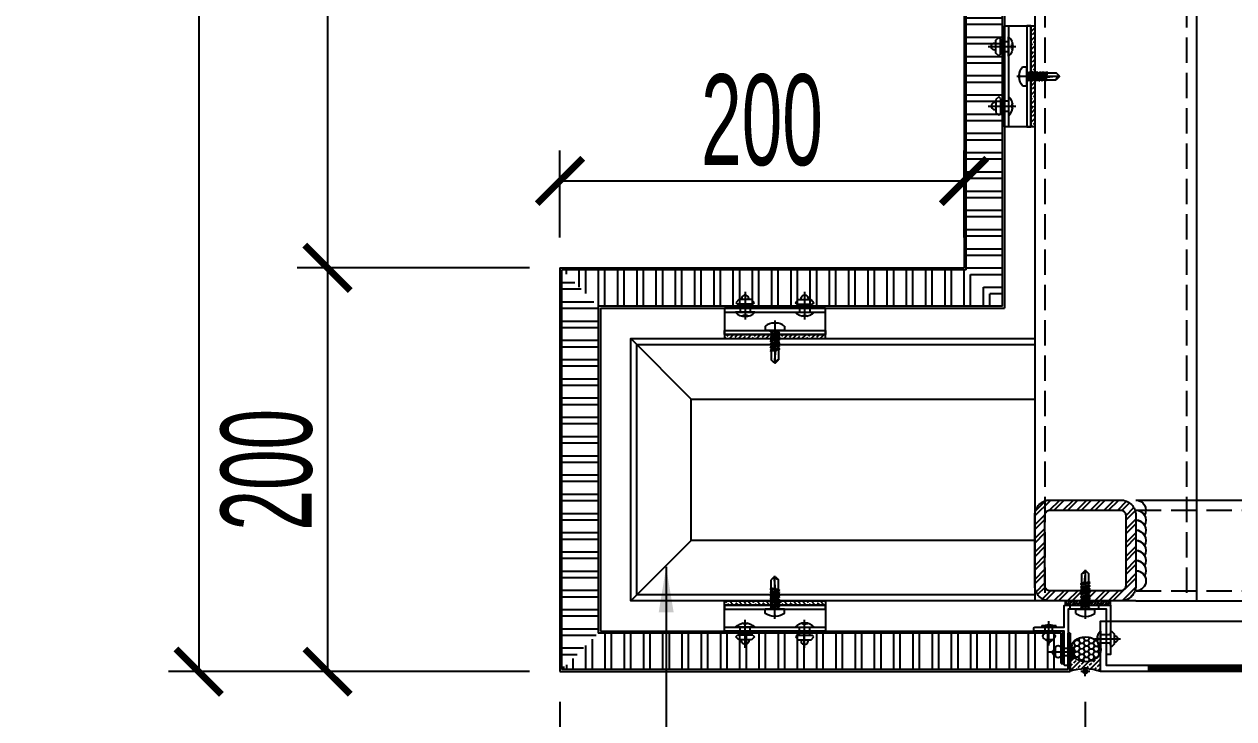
# Model space of a CAD drawing. Extents: x -8792 to 174344, y -43961 to 62816.
# Drawn here: x 125606 to 126205, y -9223 to -8879 of the extents above; entities that cross this region are included whole.
import ezdxf
from ezdxf.xclip import XClip

# ---------------------------------------------------------------- set-up
doc = ezdxf.new("R2010")
doc.units = 0
doc.header["$LTSCALE"] = 50
doc.header["$XCLIPFRAME"] = 0
for name, pattern in [('CENTER', [2, 1.25, -0.25, 0.25, -0.25]), ('CENTER2', [28.575, 19.05, -3.175, 3.175, -3.175]), ('DASH', [0.35, 0.25, -0.1]), ('DIVIDE', [1.25, 0.5, -0.25, 0, -0.25, 0, -0.25]), ('DOT2', [0.125, 0, -0.125]), ('HIDDEN', [0.375, 0.25, -0.125]), ('JIS_08_15', [17.25, 15, -0.75, 0.75, -0.75])]:
    doc.linetypes.add(name, pattern=pattern)
for name, color, linetype in [('#分隔线', 1, 'JIS_08_15'), ('#标注', 1, 'Continuous'), ('#虚线', 8, 'HIDDEN'), ('#配件', 11, 'Continuous'), ('#钢材', 34, 'Continuous'), ('#铝型材', 3, 'Continuous'), ('#铝板', 2, 'Continuous'), ('1 轴线 辅助线', 1, 'CENTER'), ('6 附件', 6, 'Continuous'), ('8 填充 焊缝', 8, 'Continuous'), ('A-FLOR-OTLN', 4, 'DOT2'), ('GASKET', 150, 'Continuous'), ('hat', 8, 'Continuous'), ('PJ', 4, 'Continuous'), ('STEEL', 34, 'Continuous'), ('TC', 251, 'Continuous'), ('XC', 3, 'Continuous'), ('中心线', 1, 'CENTER2'), ('其他', 4, 'Continuous'), ('吊顶', 7, 'Continuous'), ('螺栓钉类', 241, 'Continuous'), ('螺钉', 233, 'Continuous'), ('铝板', 2, 'Continuous')]:
    doc.layers.add(name, color=color, linetype=linetype)
doc.styles.add('JHZX', font='jrs.shx', dxfattribs={"width": 0.6, "bigfont": 'jhz.shx'})
doc.dimstyles.new('JZBZ-15', dxfattribs={"dimscale": 15, "dimtxt": 3, "dimasz": 1.5, "dimexe": 1, "dimexo": 1, "dimgap": 0.5, "dimtad": 1, "dimdec": 0, "dimdsep": 46, "dimtxsty": 'JHZX', "dimblk1": 'ARCHTICK', "dimblk2": 'ARCHTICK', "dimsah": 1, "dimcen": 0, "dimclrd": 1, "dimclre": 1, "dimclrt": 2, "dimadec": 3, "dimazin": 2, "dimtfac": 1, "dimtdec": 0, "dimtix": 1, "dimtmove": 0, "dimatfit": 3, "dimfxl": 0, "dimtolj": 1, "dimlwd": -1, "dimlwe": -1, "dimarcsym": 0})

# ---------------------------------------------------------------- blocks, each defined once
blk = doc.blocks.new('A$Cbd8d7c8c')
at = {"layer": 'A-FLOR-OTLN', "color": 8}
blk.add_lwpolyline([(-22721.25, -15689.87), (-43719.42, -33393.16, 0.413756), (-43991.61, -36560.98, 0.189672), (122158.17, -126683.04, 0.414786), (124666.02, -124719.49), (133885.17, -48361.88, 0.379931), (116453.25, -23207.95, 0.236452)], format="xyb", dxfattribs=at)
at = {"layer": '吊顶', "const_width": 3}
blk.add_lwpolyline([(36525.16, -42886.24, 0.056654), (31389.8, -41079.32), (30859.09, -40957.78, -0.112536), (21289.45, -36343.72, -0.028917), (3039.01, -19971.01, 0.413532), (-633.62, -19953.38), (-31397.94, -50352.84, 0.414781), (-31416.33, -54033.31, 0.170492), (123964.28, -129414.71, 0.412564), (126841.18, -127143.22), (136317.5, -48655.55, 1.269195), (87076.8, -54393.32)], format="xyb", dxfattribs=at)
blk = doc.blocks.new('A$C09E84542')
at = {"layer": 'hat', "ltscale": 40}
h = blk.add_hatch(dxfattribs=at)
h.set_pattern_fill('ANSI32', color=256)
h.set_pattern_definition([(45, (-2275958.3055, 205986.951), (-3.367596045, 3.367596045), []), (45, (-2275956.0605, 205986.951), (-3.367596045, 3.367596045), [])])
edge = h.paths.add_edge_path()
edge.add_arc((-17.5, -42.5), 7.5, 180, 270, ccw=False)
edge.add_line((-25, -42.5), (-25, -7.5))
edge.add_arc((-17.5, -7.5), 7.5, 90, 180, ccw=False)
edge.add_line((-17.5, 0), (17.5, 0))
edge.add_arc((17.5, -7.5), 7.5, 0, 90, ccw=False)
edge.add_line((25, -7.5), (25, -42.5))
edge.add_arc((17.5, -42.5), 7.5, -90, 0, ccw=False)
edge.add_line((17.5, -50), (-17.5, -50))
edge = h.paths.add_edge_path(flags=16)
edge.add_arc((-17.5, -42.5), 2.5, 180, 270, ccw=False)
edge.add_line((-20, -42.5), (-20, -7.5))
edge.add_arc((-17.5, -7.5), 2.5, 90, 180, ccw=False)
edge.add_line((-17.5, -5), (17.5, -5))
edge.add_arc((17.5, -7.5), 2.5, 0, 90, ccw=False)
edge.add_line((20, -7.5), (20, -42.5))
edge.add_arc((17.5, -42.5), 2.5, -90, 0, ccw=False)
edge.add_line((17.5, -45), (-17.5, -45))
at = {"layer": 'STEEL', "ltscale": 40}
for points in [[(-17.5, -50, -0.414214), (-25, -42.5), (-25, -7.5, -0.414214), (-17.5, 0), (17.5, 0, -0.414214), (25, -7.5), (25, -42.5, -0.414214), (17.5, -50)], [(-17.5, -45, -0.414214), (-20, -42.5), (-20, -7.5, -0.414214), (-17.5, -5), (17.5, -5, -0.414214), (20, -7.5), (20, -42.5, -0.414214), (17.5, -45)]]:
    blk.add_lwpolyline(points, format="xyb", close=True, dxfattribs=at)
blk = doc.blocks.new('*U329')
at = {"layer": '#分隔线', "ltscale": 0.3}
blk.add_line((-10.15, 0), (3.6, 0), dxfattribs=at)
at = {"layer": '#配件', "linetype": 'ByBlock'}
for p, q in [((-4.74, 4.58), (-6.3, 3.2)), ((-6.3, 3.2), (-6.3, 0)), ((-6.3, 0), (-6.3, -3.2)), ((-4.01, 3.76), (-4.74, 4.58)), ((-4.01, 3.76), (-4.01, -3.76)), ((-4.01, 2.5), (0, 2.5)), ((0, 4.78), (0, -4.78)), ((-6.3, -3.2), (-4.74, -4.58)), ((-4.74, -4.58), (-4.01, -3.76)), ((-4.01, -2.5), (0, -2.5))]:
    blk.add_line(p, q, dxfattribs=at)
for centre, radius, start, end in [((-6.78, 0), 1.75, 74.13042, 285.86958), ((-4.33, 0), 6.45, 312.19623, 47.80377), ((4.55, 0), 3.05, 149.43291, 210.56709)]:
    blk.add_arc(centre, radius, start, end, dxfattribs=at)
blk = doc.blocks.new('*U326')
at = {"layer": '中心线', "color": 1, "linetype": 'CENTER', "ltscale": 2.357948}
blk.add_line((0, -4.91), (0, 16.39), dxfattribs=at)
at = {"layer": '其他', "color": 4, "linetype": 'Continuous'}
for p, q in [((-2.4, 9.26), (-0.39, 9.55)), ((-2.4, 7.66), (2.4, 8.34)), ((-2.4, 6.06), (2.4, 6.74)), ((-1.79, 9.61), (-0.37, 9.88)), ((-1.79, 8.91), (0, 9.25)), ((-1.79, 8.01), (1.79, 8.69)), ((-1.79, 7.31), (1.79, 7.99)), ((-1.79, 6.41), (1.79, 7.09)), ((-1.79, 5.71), (1.79, 6.39)), ((0.23, 9.29), (1.79, 9.59)), ((0.34, 10.02), (1.79, 10.29)), ((0.48, 9.67), (2.4, 9.94)), ((-2.4, 4.46), (2.4, 5.14)), ((-2.4, 2.86), (2.4, 3.54)), ((-2.4, 1.26), (2.4, 1.94)), ((-1.87, 0), (1.79, 0.69)), ((-1.79, 4.81), (1.79, 5.49)), ((-1.79, 4.11), (1.79, 4.79)), ((-1.79, 3.21), (1.79, 3.89)), ((-1.79, 2.51), (1.79, 3.19)), ((-1.79, 1.61), (1.79, 2.29)), ((-1.79, 0.91), (1.79, 1.59)), ((0, 0), (2.4, 0.34))]:
    blk.add_line(p, q, dxfattribs=at)
at = {"layer": '螺栓钉类', "color": 241, "linetype": 'Continuous'}
for p, q in [((-0.3, 16), (-1.79, 14.51)), ((-1.79, 9.61), (-1.79, 14.51)), ((-0.37, 9.88), (0.3, 16)), ((0, 16), (-0.3, 16)), ((0, 16), (0.3, 16)), ((0.3, 16), (1.79, 14.51)), ((1.79, 10.29), (1.79, 14.51)), ((-2.4, 9.26), (-1.79, 9.61)), ((-2.4, 9.26), (-1.79, 8.91)), ((-2.4, 7.66), (-1.79, 8.01)), ((-2.4, 7.66), (-1.79, 7.31)), ((-2.4, 6.06), (-1.79, 6.41)), ((-2.4, 6.06), (-1.79, 5.71)), ((-1.79, 8.01), (-1.79, 8.91)), ((-1.79, 6.41), (-1.79, 7.31)), ((1.79, 10.29), (2.4, 9.94)), ((1.79, 9.59), (2.4, 9.94)), ((1.79, 8.69), (1.79, 9.59)), ((1.79, 8.69), (2.4, 8.34)), ((1.79, 7.99), (2.4, 8.34)), ((1.79, 7.09), (1.79, 7.99)), ((1.79, 7.09), (2.4, 6.74)), ((1.79, 6.39), (2.4, 6.74)), ((1.79, 5.49), (1.79, 6.39)), ((-4.75, -2.14), (-4.75, 0)), ((-4.75, 0), (-1.99, 0)), ((-2.4, 4.46), (-1.79, 4.81)), ((-2.4, 4.46), (-1.79, 4.11)), ((-2.4, 2.86), (-1.79, 3.21)), ((-2.4, 2.86), (-1.79, 2.51)), ((-2.4, 1.26), (-1.79, 1.61)), ((-2.4, 1.26), (-1.79, 0.91)), ((-1.99, 0), (2.6, 0)), ((-1.79, 4.81), (-1.79, 5.71)), ((-1.79, 3.21), (-1.79, 4.11)), ((-1.79, 1.61), (-1.79, 2.51)), ((-1.79, 0.2), (-1.79, 0.91)), ((1.79, 5.49), (2.4, 5.14)), ((1.79, 4.79), (2.4, 5.14)), ((1.79, 3.89), (1.79, 4.79)), ((1.79, 3.89), (2.4, 3.54)), ((1.79, 3.19), (2.4, 3.54)), ((1.79, 2.29), (1.79, 3.19)), ((1.79, 2.29), (2.4, 1.94)), ((1.79, 1.59), (2.4, 1.94)), ((1.79, 0.69), (1.79, 1.59)), ((1.79, 0.69), (2.4, 0.34)), ((2.4, 0.2), (2.4, 0.34)), ((2.6, 0), (4.75, 0)), ((-0.4, -3.3), (0.4, -3.3)), ((-0.4, -3.69), (-0.4, -3.3)), ((0.4, -3.69), (0.4, -3.3)), ((4.75, -2.14), (4.75, 0))]:
    blk.add_line(p, q, dxfattribs=at)
for centre, radius, start, end in [((-3.34, 18.9), 4.65, 289.46799, 321.50356), ((0.04, 9.69), 0.447, 154.93277, 46.40998), ((-1.99, 0.2), 0.2, 270, 0), ((2.6, 0.2), 0.2, 180, 270), ((0, 4.3), 8, 233.57643, 267.13402), ((0, 4.3), 8, 272.86598, 306.42357)]:
    blk.add_arc(centre, radius, start, end, dxfattribs=at)
blk = doc.blocks.new('A$C11e1ca40')
at = {"layer": 'GASKET'}
h = blk.add_hatch(dxfattribs=at)
h.set_pattern_fill('ANSI33', color=256, scale=0.5, double=1)
h.set_pattern_definition([(45, (-13726.6846, -3571.859), (-2.245064, 2.245064), []), (45, (-13724.4395, -3571.859), (-2.245064, 2.245064), [1.5875, -0.79375])])
h.paths.add_polyline_path([(-25, -2), (25, -2), (25, 0), (-25, 0)])
blk.add_lwpolyline([(-25, -2), (25, -2), (25, 0), (-25, 0), (-25, -2)], dxfattribs=at)
at = {"layer": 'XC'}
for points in [[(-25, -15), (25, -15), (25, -2), (-25, -2)], [(25, -4), (-25, -4), (-25, -2), (25, -2)]]:
    blk.add_lwpolyline(points, close=True, dxfattribs=at)
for points in [[(25, -4), (-25, -4)], [(25, -13), (-25, -13)]]:
    blk.add_lwpolyline(points, dxfattribs=at)
at = {"layer": '6 附件', "xscale": -1, "rotation": 270}
blk.add_blockref('*U329', (-14.72, -13), dxfattribs=at)
at = {"layer": '6 附件', "rotation": 90}
blk.add_blockref('*U329', (14.72, -13), dxfattribs=at)
at = {"layer": '螺栓钉类'}
blk.add_blockref('*U326', (0, -4, 0), dxfattribs=at)
blk = doc.blocks.new('*U287')
at = {"layer": '#分隔线', "ltscale": 0.3}
blk.add_line((9.91, 0), (-2.88, 0), dxfattribs=at)
at = {"layer": '#配件', "linetype": 'ByBlock'}
for p, q in [((0, 3.82), (0, -3.82)), ((5, 2), (0, 2)), ((5, 2), (5, 3)), ((5, -2), (0, -2)), ((5, -3), (5, -2))]:
    blk.add_line(p, q, dxfattribs=at)
blk.add_lwpolyline([(5, 3), (5.58, 3.67), (6.83, 2.56), (6.83, 0), (6.83, -2.56), (5.58, -3.67), (5, -3)], dxfattribs=at)
for centre, radius, start, end in [((3.47, 0), 5.16, 132.19623, 227.80377), ((-3.64, 0), 2.44, 329.43291, 30.56709), ((7.22, 0), 1.4, 254.13042, 105.86958)]:
    blk.add_arc(centre, radius, start, end, dxfattribs=at)
blk = doc.blocks.new('*U104')
at = {"layer": '中心线', "color": 1, "linetype": 'CENTER', "ltscale": 2.357948}
blk.add_line((0, -4.91), (0, 19.39), dxfattribs=at)
at = {"layer": '其他', "color": 4, "linetype": 'Continuous'}
for p, q in [((-2.4, 12.46), (-0.39, 12.75)), ((-1.79, 12.81), (-0.37, 13.08)), ((-1.79, 12.11), (0, 12.45)), ((0.23, 12.49), (1.79, 12.79)), ((0.34, 13.22), (1.79, 13.49)), ((0.48, 12.87), (2.4, 13.14)), ((-2.4, 10.86), (2.4, 11.54)), ((-2.4, 9.26), (2.4, 9.94)), ((-2.4, 7.66), (2.4, 8.34)), ((-2.4, 6.06), (2.4, 6.74)), ((-1.79, 11.21), (1.79, 11.89)), ((-1.79, 10.51), (1.79, 11.19)), ((-1.79, 9.61), (1.79, 10.29)), ((-1.79, 8.91), (1.79, 9.59)), ((-1.79, 8.01), (1.79, 8.69)), ((-1.79, 7.31), (1.79, 7.99)), ((-1.79, 6.41), (1.79, 7.09)), ((-1.79, 5.71), (1.79, 6.39)), ((-2.4, 4.46), (2.4, 5.14)), ((-2.4, 2.86), (2.4, 3.54)), ((-2.4, 1.26), (2.4, 1.94)), ((-1.87, 0), (1.79, 0.69)), ((-1.79, 4.81), (1.79, 5.49)), ((-1.79, 4.11), (1.79, 4.79)), ((-1.79, 3.21), (1.79, 3.89)), ((-1.79, 2.51), (1.79, 3.19)), ((-1.79, 1.61), (1.79, 2.29)), ((-1.79, 0.91), (1.79, 1.59)), ((0, 0), (2.4, 0.34))]:
    blk.add_line(p, q, dxfattribs=at)
at = {"layer": '螺栓钉类', "linetype": 'Continuous'}
for p, q in [((-0.3, 19), (-1.79, 17.51)), ((-0.37, 13.08), (0.3, 19)), ((0, 19), (-0.3, 19)), ((0, 19), (0.3, 19)), ((0.3, 19), (1.79, 17.51)), ((-2.4, 12.46), (-1.79, 12.81)), ((-2.4, 12.46), (-1.79, 12.11)), ((-1.79, 12.81), (-1.79, 17.51)), ((-1.79, 11.21), (-1.79, 12.11)), ((1.79, 13.49), (1.79, 17.51)), ((1.79, 13.49), (2.4, 13.14)), ((1.79, 12.79), (2.4, 13.14)), ((1.79, 11.89), (1.79, 12.79)), ((-2.4, 10.86), (-1.79, 11.21)), ((-2.4, 10.86), (-1.79, 10.51)), ((-2.4, 9.26), (-1.79, 9.61)), ((-2.4, 9.26), (-1.79, 8.91)), ((-2.4, 7.66), (-1.79, 8.01)), ((-2.4, 7.66), (-1.79, 7.31)), ((-2.4, 6.06), (-1.79, 6.41)), ((-2.4, 6.06), (-1.79, 5.71)), ((-1.79, 9.61), (-1.79, 10.51)), ((-1.79, 8.01), (-1.79, 8.91)), ((-1.79, 6.41), (-1.79, 7.31)), ((1.79, 11.89), (2.4, 11.54)), ((1.79, 11.19), (2.4, 11.54)), ((1.79, 10.29), (1.79, 11.19)), ((1.79, 10.29), (2.4, 9.94)), ((1.79, 9.59), (2.4, 9.94)), ((1.79, 8.69), (1.79, 9.59)), ((1.79, 8.69), (2.4, 8.34)), ((1.79, 7.99), (2.4, 8.34)), ((1.79, 7.09), (1.79, 7.99)), ((1.79, 7.09), (2.4, 6.74)), ((1.79, 6.39), (2.4, 6.74)), ((1.79, 5.49), (1.79, 6.39)), ((-4.75, -2.14), (-4.75, 0)), ((-4.75, 0), (-1.99, 0)), ((-2.4, 4.46), (-1.79, 4.81)), ((-2.4, 4.46), (-1.79, 4.11)), ((-2.4, 2.86), (-1.79, 3.21)), ((-2.4, 2.86), (-1.79, 2.51)), ((-2.4, 1.26), (-1.79, 1.61)), ((-2.4, 1.26), (-1.79, 0.91)), ((-1.99, 0), (2.6, 0)), ((-1.79, 4.81), (-1.79, 5.71)), ((-1.79, 3.21), (-1.79, 4.11)), ((-1.79, 1.61), (-1.79, 2.51)), ((-1.79, 0.2), (-1.79, 0.91)), ((1.79, 5.49), (2.4, 5.14)), ((1.79, 4.79), (2.4, 5.14)), ((1.79, 3.89), (1.79, 4.79)), ((1.79, 3.89), (2.4, 3.54)), ((1.79, 3.19), (2.4, 3.54)), ((1.79, 2.29), (1.79, 3.19)), ((1.79, 2.29), (2.4, 1.94)), ((1.79, 1.59), (2.4, 1.94)), ((1.79, 0.69), (1.79, 1.59)), ((1.79, 0.69), (2.4, 0.34)), ((2.4, 0.2), (2.4, 0.34)), ((2.6, 0), (4.75, 0)), ((-0.4, -3.3), (0.4, -3.3)), ((-0.4, -3.69), (-0.4, -3.3)), ((0.4, -3.69), (0.4, -3.3)), ((4.75, -2.14), (4.75, 0))]:
    blk.add_line(p, q, dxfattribs=at)
for centre, radius, start, end in [((-3.34, 21.9), 4.65, 289.46799, 321.50356), ((0.04, 12.89), 0.447, 154.84909, 46.49366), ((-1.99, 0.2), 0.2, 270, 0), ((2.6, 0.2), 0.2, 180, 270), ((0, 4.3), 8, 233.57643, 267.13402), ((0, 4.3), 8, 272.86598, 306.42357)]:
    blk.add_arc(centre, radius, start, end, dxfattribs=at)
blk = doc.blocks.new('jfdm')
h = blk.add_hatch()
h.set_pattern_fill('HONEY', color=0, scale=0.5, style=0)
h.set_pattern_definition([(0, (3e-15, -1.231), (2.38125, 1.374815), [1.5875, -3.175]), (120, (3e-15, -1.231), (-2.38125, 1.374815), [1.5875, -3.175]), (60, (3e-15, -1.231), (3e-07, 2.74963), [-3.175, 1.5875])])
edge = h.paths.add_edge_path()
edge.add_ellipse((7.5, 13.77), major_axis=(0, -7.7), ratio=0.974135, start_angle=0, end_angle=360)
h = blk.add_hatch()
h.set_pattern_fill('ANSI33', color=0, scale=0.5, style=0)
edge = h.paths.add_edge_path()
edge.add_line((7.58, 6.07), (7.5, 6.07))
edge.add_line((7.5, 6.07), (7.38, 6.07))
edge.add_line((7.38, 6.07), (7.26, 6.08))
edge.add_line((7.26, 6.08), (7.14, 6.08))
edge.add_line((7.14, 6.08), (7.02, 6.09))
edge.add_line((7.02, 6.09), (6.9, 6.1))
edge.add_line((6.9, 6.1), (6.78, 6.11))
edge.add_line((6.78, 6.11), (6.66, 6.12))
edge.add_line((6.66, 6.12), (6.55, 6.13))
edge.add_line((6.55, 6.13), (6.43, 6.15))
edge.add_line((6.43, 6.15), (6.31, 6.17))
edge.add_line((6.31, 6.17), (6.19, 6.19))
edge.add_line((6.19, 6.19), (6.07, 6.21))
edge.add_line((6.07, 6.21), (5.96, 6.24))
edge.add_line((5.96, 6.24), (5.84, 6.26))
edge.add_line((5.84, 6.26), (5.72, 6.29))
edge.add_line((5.72, 6.29), (5.61, 6.32))
edge.add_line((5.61, 6.32), (5.49, 6.35))
edge.add_line((5.49, 6.35), (5.38, 6.39))
edge.add_line((5.38, 6.39), (5.26, 6.42))
edge.add_line((5.26, 6.42), (5.15, 6.46))
edge.add_line((5.15, 6.46), (5.04, 6.5))
edge.add_line((5.04, 6.5), (4.92, 6.54))
edge.add_line((4.92, 6.54), (4.81, 6.58))
edge.add_line((4.81, 6.58), (4.7, 6.63))
edge.add_line((4.7, 6.63), (4.59, 6.68))
edge.add_line((4.59, 6.68), (4.48, 6.72))
edge.add_line((4.48, 6.72), (4.37, 6.77))
edge.add_line((4.37, 6.77), (4.26, 6.83))
edge.add_line((4.26, 6.83), (4.15, 6.88))
edge.add_line((4.15, 6.88), (4.05, 6.94))
edge.add_line((4.05, 6.94), (3.94, 6.99))
edge.add_line((3.94, 6.99), (3.84, 7.05))
edge.add_line((3.84, 7.05), (3.73, 7.11))
edge.add_line((3.73, 7.11), (3.63, 7.18))
edge.add_line((3.63, 7.18), (3.53, 7.24))
edge.add_line((3.53, 7.24), (3.43, 7.31))
edge.add_line((3.43, 7.31), (3.33, 7.37))
edge.add_line((3.33, 7.37), (3.23, 7.44))
edge.add_line((3.23, 7.44), (3.13, 7.51))
edge.add_line((3.13, 7.51), (3.03, 7.59))
edge.add_line((3.03, 7.59), (2.94, 7.66))
edge.add_line((2.94, 7.66), (2.84, 7.73))
edge.add_line((2.84, 7.73), (2.75, 7.81))
edge.add_line((2.75, 7.81), (2.66, 7.89))
edge.add_line((2.66, 7.89), (2.57, 7.97))
edge.add_line((2.57, 7.97), (2.48, 8.05))
edge.add_line((2.48, 8.05), (2.39, 8.13))
edge.add_line((2.39, 8.13), (2.3, 8.22))
edge.add_line((2.3, 8.22), (2.22, 8.3))
edge.add_line((2.22, 8.3), (2.13, 8.39))
edge.add_line((2.13, 8.39), (2.05, 8.48))
edge.add_line((2.05, 8.48), (1.97, 8.57))
edge.add_line((1.97, 8.57), (1.89, 8.66))
edge.add_line((1.89, 8.66), (1.81, 8.75))
edge.add_line((1.81, 8.75), (1.73, 8.85))
edge.add_line((1.73, 8.85), (1.66, 8.94))
edge.add_line((1.66, 8.94), (1.58, 9.04))
edge.add_line((1.58, 9.04), (1.51, 9.14))
edge.add_line((1.51, 9.14), (1.44, 9.24))
edge.add_line((1.44, 9.24), (1.37, 9.33))
edge.add_line((1.37, 9.33), (1.3, 9.44))
edge.add_line((1.3, 9.44), (1.24, 9.54))
edge.add_line((1.24, 9.54), (1.17, 9.64))
edge.add_line((1.17, 9.64), (1.11, 9.75))
edge.add_line((1.11, 9.75), (1.05, 9.85))
edge.add_line((1.05, 9.85), (0.98, 9.96))
edge.add_line((0.98, 9.96), (0.93, 10.06))
edge.add_line((0.93, 10.06), (0.87, 10.17))
edge.add_line((0.87, 10.17), (0.81, 10.28))
edge.add_line((0.81, 10.28), (0.76, 10.39))
edge.add_line((0.76, 10.39), (0.71, 10.5))
edge.add_line((0.71, 10.5), (0.66, 10.61))
edge.add_line((0.66, 10.61), (0.61, 10.73))
edge.add_line((0.61, 10.73), (0.57, 10.84))
edge.add_line((0.57, 10.84), (0.52, 10.95))
edge.add_line((0.52, 10.95), (0.48, 11.07))
edge.add_line((0.48, 11.07), (0.44, 11.18))
edge.add_line((0.44, 11.18), (0.4, 11.3))
edge.add_line((0.4, 11.3), (0.36, 11.41))
edge.add_line((0.36, 11.41), (0.32, 11.53))
edge.add_line((0.32, 11.53), (0.29, 11.65))
edge.add_line((0.29, 11.65), (0.26, 11.77))
edge.add_line((0.26, 11.77), (0.23, 11.89))
edge.add_line((0.23, 11.89), (0.2, 12.01))
edge.add_line((0.2, 12.01), (0.17, 12.13))
edge.add_line((0.17, 12.13), (0.15, 12.25))
edge.add_line((0.15, 12.25), (0.13, 12.37))
edge.add_line((0.13, 12.37), (0.1, 12.49))
edge.add_line((0.1, 12.49), (0.09, 12.61))
edge.add_line((0.09, 12.61), (0.07, 12.73))
edge.add_line((0.07, 12.73), (0.05, 12.85))
edge.add_line((0.05, 12.85), (0.04, 12.97))
edge.add_line((0.04, 12.97), (0.03, 13.1))
edge.add_line((0.03, 13.1), (0.02, 13.22))
edge.add_line((0.02, 13.22), (0.01, 13.34))
edge.add_line((0.01, 13.34), (0.01, 13.46))
edge.add_line((0.01, 13.46), (0, 13.59))
edge.add_line((0, 13.59), (0, 13.71))
edge.add_line((0, 13.71), (0, 13.77))
edge.add_line((0, 13.77), (0, 13.77))
edge.add_line((0, 13.77), (0, 0))
edge.add_arc((7.5, -17.11), 18.68, 66.33274, 113.66726, ccw=False)
edge.add_line((15, 0), (15, 13.77))
edge.add_line((15, 13.77), (15, 13.69))
edge.add_line((15, 13.69), (15, 13.62))
edge.add_line((15, 13.62), (15, 13.54))
edge.add_line((15, 13.54), (14.99, 13.46))
edge.add_line((14.99, 13.46), (14.99, 13.38))
edge.add_line((14.99, 13.38), (14.99, 13.31))
edge.add_line((14.99, 13.31), (14.98, 13.23))
edge.add_line((14.98, 13.23), (14.98, 13.15))
edge.add_line((14.98, 13.15), (14.97, 13.07))
edge.add_line((14.97, 13.07), (14.96, 13))
edge.add_line((14.96, 13), (14.95, 12.92))
edge.add_line((14.95, 12.92), (14.95, 12.84))
edge.add_line((14.95, 12.84), (14.94, 12.77))
edge.add_line((14.94, 12.77), (14.93, 12.69))
edge.add_line((14.93, 12.69), (14.91, 12.61))
edge.add_line((14.91, 12.61), (14.9, 12.54))
edge.add_line((14.9, 12.54), (14.89, 12.46))
edge.add_line((14.89, 12.46), (14.88, 12.38))
edge.add_line((14.88, 12.38), (14.86, 12.31))
edge.add_line((14.86, 12.31), (14.85, 12.23))
edge.add_line((14.85, 12.23), (14.83, 12.15))
edge.add_line((14.83, 12.15), (14.82, 12.08))
edge.add_line((14.82, 12.08), (14.8, 12))
edge.add_line((14.8, 12), (14.78, 11.93))
edge.add_line((14.78, 11.93), (14.76, 11.85))
edge.add_line((14.76, 11.85), (14.74, 11.78))
edge.add_line((14.74, 11.78), (14.72, 11.7))
edge.add_line((14.72, 11.7), (14.7, 11.63))
edge.add_line((14.7, 11.63), (14.68, 11.55))
edge.add_line((14.68, 11.55), (14.66, 11.48))
edge.add_line((14.66, 11.48), (14.64, 11.41))
edge.add_line((14.64, 11.41), (14.61, 11.33))
edge.add_line((14.61, 11.33), (14.59, 11.26))
edge.add_line((14.59, 11.26), (14.56, 11.19))
edge.add_line((14.56, 11.19), (14.54, 11.11))
edge.add_line((14.54, 11.11), (14.51, 11.04))
edge.add_line((14.51, 11.04), (14.49, 10.97))
edge.add_line((14.49, 10.97), (14.46, 10.9))
edge.add_line((14.46, 10.9), (14.43, 10.82))
edge.add_line((14.43, 10.82), (14.4, 10.75))
edge.add_line((14.4, 10.75), (14.37, 10.68))
edge.add_line((14.37, 10.68), (14.34, 10.61))
edge.add_line((14.34, 10.61), (14.31, 10.54))
edge.add_line((14.31, 10.54), (14.28, 10.47))
edge.add_line((14.28, 10.47), (14.24, 10.4))
edge.add_line((14.24, 10.4), (14.21, 10.33))
edge.add_line((14.21, 10.33), (14.18, 10.26))
edge.add_line((14.18, 10.26), (14.14, 10.19))
edge.add_line((14.14, 10.19), (14.11, 10.12))
edge.add_line((14.11, 10.12), (14.07, 10.06))
edge.add_line((14.07, 10.06), (14.03, 9.99))
edge.add_line((14.03, 9.99), (14, 9.92))
edge.add_line((14, 9.92), (13.96, 9.85))
edge.add_line((13.96, 9.85), (13.92, 9.79))
edge.add_line((13.92, 9.79), (13.88, 9.72))
edge.add_line((13.88, 9.72), (13.84, 9.66))
edge.add_line((13.84, 9.66), (13.8, 9.59))
edge.add_line((13.8, 9.59), (13.76, 9.53))
edge.add_line((13.76, 9.53), (13.71, 9.46))
edge.add_line((13.71, 9.46), (13.67, 9.4))
edge.add_line((13.67, 9.4), (13.63, 9.33))
edge.add_line((13.63, 9.33), (13.59, 9.27))
edge.add_line((13.59, 9.27), (13.54, 9.21))
edge.add_line((13.54, 9.21), (13.5, 9.15))
edge.add_line((13.5, 9.15), (13.45, 9.08))
edge.add_line((13.45, 9.08), (13.4, 9.02))
edge.add_line((13.4, 9.02), (13.36, 8.96))
edge.add_line((13.36, 8.96), (13.31, 8.9))
edge.add_line((13.31, 8.9), (13.26, 8.84))
edge.add_line((13.26, 8.84), (13.21, 8.78))
edge.add_line((13.21, 8.78), (13.16, 8.72))
edge.add_line((13.16, 8.72), (13.11, 8.67))
edge.add_line((13.11, 8.67), (13.06, 8.61))
edge.add_line((13.06, 8.61), (13.01, 8.55))
edge.add_line((13.01, 8.55), (12.96, 8.49))
edge.add_line((12.96, 8.49), (12.91, 8.44))
edge.add_line((12.91, 8.44), (12.86, 8.38))
edge.add_line((12.86, 8.38), (12.8, 8.33))
edge.add_line((12.8, 8.33), (12.75, 8.27))
edge.add_line((12.75, 8.27), (12.7, 8.22))
edge.add_line((12.7, 8.22), (12.64, 8.16))
edge.add_line((12.64, 8.16), (12.59, 8.11))
edge.add_line((12.59, 8.11), (12.53, 8.06))
edge.add_line((12.53, 8.06), (12.47, 8.01))
edge.add_line((12.47, 8.01), (12.42, 7.96))
edge.add_line((12.42, 7.96), (12.36, 7.91))
edge.add_line((12.36, 7.91), (12.3, 7.86))
edge.add_line((12.3, 7.86), (12.24, 7.81))
edge.add_line((12.24, 7.81), (12.18, 7.76))
edge.add_line((12.18, 7.76), (12.13, 7.71))
edge.add_line((12.13, 7.71), (12.07, 7.66))
edge.add_line((12.07, 7.66), (12.01, 7.62))
edge.add_line((12.01, 7.62), (11.94, 7.57))
edge.add_line((11.94, 7.57), (11.88, 7.52))
edge.add_line((11.88, 7.52), (11.82, 7.48))
edge.add_line((11.82, 7.48), (11.76, 7.43))
edge.add_line((11.76, 7.43), (11.7, 7.39))
edge.add_line((11.7, 7.39), (11.64, 7.35))
edge.add_line((11.64, 7.35), (11.57, 7.31))
edge.add_line((11.57, 7.31), (11.51, 7.26))
edge.add_line((11.51, 7.26), (11.44, 7.22))
edge.add_line((11.44, 7.22), (11.38, 7.18))
edge.add_line((11.38, 7.18), (11.32, 7.14))
edge.add_line((11.32, 7.14), (11.25, 7.1))
edge.add_line((11.25, 7.1), (11.18, 7.06))
edge.add_line((11.18, 7.06), (11.12, 7.03))
edge.add_line((11.12, 7.03), (11.05, 6.99))
edge.add_line((11.05, 6.99), (10.99, 6.95))
edge.add_line((10.99, 6.95), (10.92, 6.92))
edge.add_line((10.92, 6.92), (10.85, 6.88))
edge.add_line((10.85, 6.88), (10.78, 6.85))
edge.add_line((10.78, 6.85), (10.72, 6.81))
edge.add_line((10.72, 6.81), (10.65, 6.78))
edge.add_line((10.65, 6.78), (10.58, 6.75))
edge.add_line((10.58, 6.75), (10.51, 6.72))
edge.add_line((10.51, 6.72), (10.44, 6.69))
edge.add_line((10.44, 6.69), (10.37, 6.66))
edge.add_line((10.37, 6.66), (10.3, 6.63))
edge.add_line((10.3, 6.63), (10.23, 6.6))
edge.add_line((10.23, 6.6), (10.16, 6.57))
edge.add_line((10.16, 6.57), (10.09, 6.54))
edge.add_line((10.09, 6.54), (10.02, 6.52))
edge.add_line((10.02, 6.52), (9.95, 6.49))
edge.add_line((9.95, 6.49), (9.88, 6.47))
edge.add_line((9.88, 6.47), (9.8, 6.44))
edge.add_line((9.8, 6.44), (9.73, 6.42))
edge.add_line((9.73, 6.42), (9.66, 6.4))
edge.add_line((9.66, 6.4), (9.59, 6.38))
edge.add_line((9.59, 6.38), (9.51, 6.35))
edge.add_line((9.51, 6.35), (9.44, 6.33))
edge.add_line((9.44, 6.33), (9.37, 6.31))
edge.add_line((9.37, 6.31), (9.29, 6.3))
edge.add_line((9.29, 6.3), (9.22, 6.28))
edge.add_line((9.22, 6.28), (9.15, 6.26))
edge.add_line((9.15, 6.26), (9.07, 6.24))
edge.add_line((9.07, 6.24), (9, 6.23))
edge.add_line((9, 6.23), (8.93, 6.21))
edge.add_line((8.93, 6.21), (8.85, 6.2))
edge.add_line((8.85, 6.2), (8.78, 6.18))
edge.add_line((8.78, 6.18), (8.7, 6.17))
edge.add_line((8.7, 6.17), (8.63, 6.16))
edge.add_line((8.63, 6.16), (8.55, 6.15))
edge.add_line((8.55, 6.15), (8.48, 6.14))
edge.add_line((8.48, 6.14), (8.4, 6.13))
edge.add_line((8.4, 6.13), (8.33, 6.12))
edge.add_line((8.33, 6.12), (8.25, 6.11))
edge.add_line((8.25, 6.11), (8.18, 6.1))
edge.add_line((8.18, 6.1), (8.1, 6.1))
edge.add_line((8.1, 6.1), (8.03, 6.09))
edge.add_line((8.03, 6.09), (7.95, 6.09))
edge.add_line((7.95, 6.09), (7.88, 6.08))
edge.add_line((7.88, 6.08), (7.8, 6.08))
edge.add_line((7.8, 6.08), (7.73, 6.07))
edge.add_line((7.73, 6.07), (7.65, 6.07))
edge.add_line((7.65, 6.07), (7.58, 6.07))
blk.add_arc((7.5, -17.11), 18.68, 66.33274, 113.66726)
blk.add_ellipse((7.5, 13.77), major_axis=(0, -7.7), ratio=0.974135)
blk = doc.blocks.new('*U328')
at = {"layer": '6 附件', "linetype": 'ByBlock'}
for p, q in [((-3.5, 2.45), (-3.5, 3.15)), ((-3.5, 3.15), (3.5, 3.15)), ((3.5, 2.45), (-3.5, 2.45)), ((-1.8, -0.55), (-1.8, 2.45)), ((1.8, -0.55), (1.8, 2.45)), ((3.5, 3.15), (3.5, 2.45)), ((-1.8, -0.55), (1.8, -0.55)), ((-1.61, -4.08), (-1.8, -3.55)), ((1.8, -3.55), (-1.8, -3.55)), ((-0.63, -4.8), (-1.61, -4.08)), ((-0.55, -5.05), (-0.63, -4.8)), ((0.21, -4.8), (-0.55, -5.05)), ((1.8, -3.55), (0.21, -4.8))]:
    blk.add_line(p, q, dxfattribs=at)
at = {"layer": '6 附件', "linetype": 'DIVIDE'}
blk.add_line((0, -6.55), (0, 5.45), dxfattribs=at)
at = {"layer": '6 附件', "linetype": 'ByBlock'}
for centre, radius, start, end in [((0, -7.91), 11.6, 72.44083, 107.55917), ((-1.46, -2.05), 1.54, 102.68036, 257.31964), ((1.46, -2.05), 1.54, 282.68036, 77.31964)]:
    blk.add_arc(centre, radius, start, end, dxfattribs=at)
blk = doc.blocks.new('*U327')
at = {"layer": '6 附件', "linetype": 'ByBlock'}
for p, q in [((-3.5, 2.45), (-3.5, 3.15)), ((-3.5, 3.15), (3.5, 3.15)), ((3.5, 2.45), (-3.5, 2.45)), ((-1.8, -2.05), (-1.8, 2.45)), ((1.8, -2.05), (1.8, 2.45)), ((3.5, 3.15), (3.5, 2.45)), ((-1.8, -2.05), (1.8, -2.05)), ((-1.61, -5.58), (-1.8, -5.05)), ((1.8, -5.05), (-1.8, -5.05)), ((-0.63, -6.3), (-1.61, -5.58)), ((1.8, -5.05), (0.21, -6.3)), ((-0.55, -6.55), (-0.63, -6.3)), ((0.21, -6.3), (-0.55, -6.55))]:
    blk.add_line(p, q, dxfattribs=at)
at = {"layer": '6 附件', "linetype": 'DIVIDE'}
blk.add_line((0, -8.05), (0, 5.45), dxfattribs=at)
at = {"layer": '6 附件', "linetype": 'ByBlock'}
for centre, radius, start, end in [((0, -7.91), 11.6, 72.44083, 107.55917), ((-1.46, -3.55), 1.54, 102.68036, 257.31964), ((1.46, -3.55), 1.54, 282.68036, 77.31964)]:
    blk.add_arc(centre, radius, start, end, dxfattribs=at)
blk = doc.blocks.new('瞄准点')
h = blk.add_hatch(color=1)
h.paths.add_polyline_path([(0, -1), (0, 0), (-1, 0, 0.414214)])
h.paths.add_polyline_path([(1, 0, 0.414214), (0, 1), (0, 0)])
at = {"color": 1}
for p, q in [((1, 0), (-1, 0)), ((0, 1), (0, -1))]:
    blk.add_line(p, q, dxfattribs=at)
blk.add_circle((0, 0), 1, dxfattribs=at)
at = {"layer": '1 轴线 辅助线', "color": 1, "linetype": 'CENTER', "ltscale": 0.2}
for p, q in [((2.23, 0), (-2.23, 0)), ((0, -2.23), (0, 2.23))]:
    blk.add_line(p, q, dxfattribs=at)
blk = doc.blocks.new('ASDFDFBBBBBBB')
at = {"layer": '8 填充 焊缝'}
h = blk.add_hatch(dxfattribs=at)
h.set_pattern_fill('ANSI38', color=256, scale=0.3, angle=180.00213, style=0)
h.set_pattern_definition([(225.002129, (56786.0786, -21833.22165), (0.673544235, -0.673494183), []), (315.002129, (56786.0786, -21833.22165), (2.020582652, -0.67344413), [2.38125, -1.42875])])
h.paths.add_polyline_path([(-277.5, -2965), (-300, -2965), (-300, -2967), (-277.5, -2967)])
at = {"layer": 'TC', "ltscale": 0.5}
h = blk.add_hatch(dxfattribs=at)
h.set_pattern_fill('ANSI32', color=256, scale=2, angle=135, style=0)
h.set_pattern_definition([(180, (-135753.487, 86227.808), (-9e-16, -9.525), []), (180, (-135756.662, 86230.983), (-9e-16, -9.525), [])])
h.paths.add_polyline_path([(-331, -1638.01), (-348.99, -1638), (-349.01, -2801), (-331.02, -2819)])
h = blk.add_hatch(dxfattribs=at)
h.set_pattern_fill('ANSI32', color=256, scale=2, angle=135, style=0)
h.set_pattern_definition([(180, (-135953.466, 86115.788), (-9e-16, -9.525), []), (180, (-135956.641, 86118.963), (-9e-16, -9.525), [])])
h.paths.add_polyline_path([(-531.01, -2819), (-548.98, -2801), (-549, -2999), (-531.02, -2980.88)])
h = blk.add_hatch(dxfattribs=at)
h.set_pattern_fill('ANSI32', color=256, scale=2, angle=45, style=0)
h.set_pattern_definition([(90, (-90488.86, 170275.5005), (-9.525, 2e-15), []), (90, (-90485.685, 170278.6755), (-9.525, 2e-15), [])])
h.paths.add_polyline_path([(-331.02, -2819), (-349.02, -2801), (-548.98, -2800.99), (-530.98, -2819)])
h = blk.add_hatch(dxfattribs=at)
h.set_pattern_fill('ANSI32', color=256, scale=2, angle=45, style=0)
h.set_pattern_definition([(90, (-30278.048, 109135.4525), (-9.525, 0), []), (90, (-30274.873, 109138.6275), (-9.525, 0), [])])
h.paths.add_polyline_path([(-530.99, -2980.99), (-549, -2999), (-302, -2999), (-302, -2981)])
at = {"layer": '#标注', "ltscale": 10}
blk.add_lwpolyline([(-265, -2915, -0.57735), (-260.67, -2922.5, 0.267949), (-265, -2920, -0.57735), (-260.67, -2927.5, 0.267949), (-265, -2925, -0.57735), (-260.67, -2932.5, 0.267949), (-265, -2930, -0.57735), (-260.67, -2937.5, 0.267949), (-265, -2935, -0.57735), (-260.67, -2942.5, 0.267949), (-265, -2940, -0.57735), (-260.67, -2947.5, 0.267949), (-265, -2945, -0.57735), (-260.67, -2952.5, 0.267949), (-265, -2950, -1), (-265, -2960, -1)], format="xyb", dxfattribs=at)
at = {"layer": '#虚线', "color": 8, "linetype": 'DASH'}
for p, q in [((-310, -778.44), (-310, -2965)), ((-240, -778.44), (-240, -2965)), ((35.12, -2811), (5570.86, -2811)), ((-265, -2920), (30.12, -2920)), ((-265, -2960), (30.12, -2960)), ((35.12, -2959), (5570.86, -2959))]:
    blk.add_line(p, q, dxfattribs=at)
at = {"layer": '#虚线', "color": 8, "linetype": 'DASH', "ltscale": 20}
blk.add_lwpolyline([(-315, -2962), (-511.99, -2962), (-511.98, -2838), (-315, -2838)], dxfattribs=at)
at = {"layer": '#钢材', "ltscale": 10}
for p, q in [((-315, -778.44), (-315, -2965)), ((-235, -778.44), (-235, -2965)), ((30.12, -2805), (5570.86, -2805)), ((-484.98, -2865), (-514.98, -2835)), ((-265, -2915), (30.12, -2915)), ((-484.99, -2935), (-514.99, -2965)), ((-265, -2965), (-315, -2965)), ((-265, -2965), (30.12, -2965)), ((30.12, -2965), (5570.86, -2965))]:
    blk.add_line(p, q, dxfattribs=at)
for points in [[(-315, -2965), (-514.99, -2965), (-514.98, -2835), (-315, -2835)], [(-315, -2935), (-484.99, -2935), (-484.98, -2865), (-315, -2865)]]:
    blk.add_lwpolyline(points, dxfattribs=at)
at = {"layer": '#铝型材'}
blk.add_lwpolyline([(-297.51, -2967), (-277.5, -2967), (-277.5, -2991.49), (-279.5, -2991.49), (-279.5, -2969), (-297.51, -2969)], close=True, dxfattribs=at)
at = {"layer": '#铝板'}
for points in [[(2292.51, -2975), (2292.51, -3000), (-282.5, -3000), (-282.5, -2975), (2292.51, -2975)], [(2289.51, -2975), (2289.51, -2997), (-279.5, -2997), (-279.5, -2975)]]:
    blk.add_lwpolyline(points, dxfattribs=at)
at = {"linetype": 'DASH', "ltscale": 150, "const_width": 3}
blk.add_lwpolyline([(2259.38, -2998.5), (-259.22, -2998.5)], dxfattribs=at)
at = {"layer": '6 附件'}
blk.add_lwpolyline([(-277.5, -2965), (-300, -2965), (-300, -2967), (-277.5, -2967)], close=True, dxfattribs=at)
at = {"layer": 'XC'}
blk.add_lwpolyline([(-315, -2980, -0.414214), (-315.5, -2979.5), (-315.5, -2978.5, -0.414213), (-315, -2978), (-308.5, -2978), (-308, -2978.3), (-307.5, -2978), (-300.5, -2978), (-300.5, -2967.5, -0.414214), (-300, -2967), (-284, -2967, -0.414214), (-283.5, -2967.5), (-283.5, -2968.5, -0.414214), (-284, -2969), (-289.5, -2969), (-290, -2968.7), (-290.5, -2969), (-298.5, -2969), (-298.5, -2989.5), (-298.8, -2990), (-298.5, -2990.5), (-298.5, -2996.5, -0.414214), (-299, -2997), (-300, -2997, -0.414214), (-300.5, -2996.5), (-300.5, -2980)], format="xyb", close=True, dxfattribs=at)
at = {"layer": '铝板'}
for p, q in [((-350.01, -1635.01), (-350.02, -2800)), ((-349.02, -2801), (-349.01, -1636.01)), ((-549.98, -2800), (-550, -3000)), ((-549.98, -2800), (-350.02, -2800)), ((-549, -2999), (-548.98, -2801)), ((-349.02, -2801), (-548.98, -2800.99)), ((-297.5, -2981), (-298.5, -2981)), ((-298.5, -2981), (-298.5, -2999)), ((-298.5, -2999), (-298.5, -2981)), ((-298.5, -2981), (-297.5, -2981)), ((-297.5, -3000), (-297.5, -2981)), ((-297.5, -2981), (-297.5, -3000)), ((-550, -3000), (-297.5, -3000)), ((-298.5, -2999), (-549, -2999))]:
    blk.add_line(p, q, dxfattribs=at)
at = {"layer": '铝板', "color": 6}
for p, q in [((-331.02, -2819), (-331.01, -1639.51)), ((-330, -1638.51), (-330.02, -2820)), ((-530.99, -2980.99), (-530.98, -2819)), ((-331.02, -2819), (-530.98, -2819)), ((-529.98, -2820), (-529.99, -2980)), ((-529.98, -2820), (-330.02, -2820)), ((-302, -2981), (-531, -2981)), ((-530, -2980), (-301, -2980)), ((-302, -2996), (-302, -2981)), ((-302, -2981), (-302, -2996)), ((-301, -2980), (-301, -2996)), ((-301, -2996), (-301, -2980)), ((-301, -2996), (-302, -2996)), ((-302, -2996), (-301, -2996))]:
    blk.add_line(p, q, dxfattribs=at)
at = {"ltscale": 10, "xscale": -1}
for p, rotation in [((-315, -2705.16), 269.9965427340551), ((-443.61, -2964.99), 359.9960302749528)]:
    blk.add_blockref('A$C11e1ca40', p, dxfattribs=dict(at, rotation=rotation))
at = {"ltscale": 10, "rotation": 180.0039697250472}
blk.add_blockref('A$C11e1ca40', (-443.61, -2835.02), dxfattribs=at)
at = {"rotation": 180}
blk.add_blockref('A$C09E84542', (-290, -2965), dxfattribs=at)
at = {"layer": '1 轴线 辅助线'}
blk.add_blockref('瞄准点', (-290, -3000), dxfattribs=at)
at = {"layer": '6 附件', "xscale": -1}
for name, p, rotation in [('*U328', (-308, -2980.45), 0.0001287275399075583), ('*U327', (-299.95, -2990.12), 270)]:
    blk.add_blockref(name, p, dxfattribs=dict(at, rotation=rotation))
at = {"layer": 'PJ', "color": 8, "ltscale": 10, "yscale": 0.7999999999968962, "rotation": 359.3659973568308}
blk.add_blockref('jfdm', (-297.5, -2999.83), dxfattribs=at)
at = {"layer": '螺栓钉类'}
blk.add_blockref('*U104', (-289.99, -2969), dxfattribs=at)
at = {"layer": '螺钉'}
blk.add_blockref('*U287', (-282.5, -2983.83), dxfattribs=at)
blk = doc.blocks.new('_ARCHTICK')
at = {"color": 0, "linetype": 'ByBlock', "const_width": 0.15}
blk.add_lwpolyline([(-0.5, -0.5), (0.5, 0.5)], dxfattribs=at)
blk = doc.blocks.new('*D227')
at = {"layer": '#标注', "color": 1, "ltscale": 10, "transparency": 16777216}
for p, q in [((125856.46, -7819.9), (125741.44, -7819.9)), ((125756.44, -7819.9), (125756.44, -8999.9)), ((125856.48, -8999.9), (125741.44, -8999.9))]:
    blk.add_line(p, q, dxfattribs=at)
at = {"layer": 'Defpoints', "color": 0, "ltscale": 10, "transparency": 16777216}
for p in [(125871.46, -7819.9), (125756.44, -8999.9), (125871.48, -8999.9)]:
    blk.add_point(p, dxfattribs=at)
at = {"layer": '#标注', "color": 1, "ltscale": 10, "transparency": 16777216, "xscale": 22.5, "yscale": 22.5, "zscale": 22.5}
for p, rotation in [((125756.44, -7819.9), 90), ((125756.44, -8999.9), 270)]:
    blk.add_blockref('_ARCHTICK', p, dxfattribs=dict(at, rotation=rotation))
at = {"layer": '#标注', "color": 2, "ltscale": 10, "transparency": 16777216, "insert": (125726.44, -8409.9), "char_height": 45, "attachment_point": 5, "rotation": 90, "style": 'JHZX'}
blk.add_mtext('\\A1;1180', dxfattribs=at)
blk = doc.blocks.new('*D228')
at = {"layer": '#标注', "color": 1, "ltscale": 10, "transparency": 16777216}
for p, q in [((125856.48, -8999.9), (125741.44, -8999.9)), ((125756.44, -8999.9), (125756.44, -9199.9)), ((125856.48, -9199.9), (125741.44, -9199.9))]:
    blk.add_line(p, q, dxfattribs=at)
at = {"layer": 'Defpoints', "color": 0, "ltscale": 10, "transparency": 16777216}
for p in [(125871.48, -8999.9), (125756.44, -9199.9), (125871.48, -9199.9)]:
    blk.add_point(p, dxfattribs=at)
at = {"layer": '#标注', "color": 1, "ltscale": 10, "transparency": 16777216, "xscale": 22.5, "yscale": 22.5, "zscale": 22.5}
for p, rotation in [((125756.44, -8999.9), 90), ((125756.44, -9199.9), 270)]:
    blk.add_blockref('_ARCHTICK', p, dxfattribs=dict(at, rotation=rotation))
at = {"layer": '#标注', "color": 2, "ltscale": 10, "transparency": 16777216, "insert": (125726.44, -9099.9), "char_height": 45, "attachment_point": 5, "rotation": 90, "style": 'JHZX'}
blk.add_mtext('\\A1;200', dxfattribs=at)
blk = doc.blocks.new('*D229')
at = {"layer": '#标注', "color": 1, "ltscale": 10, "transparency": 16777216}
for p, q in [((125795.65, -7819.9), (125677.71, -7819.9)), ((125692.71, -7819.9), (125692.71, -9199.9)), ((125856.46, -9199.9), (125677.71, -9199.9))]:
    blk.add_line(p, q, dxfattribs=at)
at = {"layer": 'Defpoints', "color": 0, "ltscale": 10, "transparency": 16777216}
for p in [(125810.65, -7819.9), (125692.71, -9199.9), (125871.46, -9199.9)]:
    blk.add_point(p, dxfattribs=at)
at = {"layer": '#标注', "color": 1, "ltscale": 10, "transparency": 16777216, "xscale": 22.5, "yscale": 22.5, "zscale": 22.5}
for p, rotation in [((125692.71, -7819.9), 90), ((125692.71, -9199.9), 270)]:
    blk.add_blockref('_ARCHTICK', p, dxfattribs=dict(at, rotation=rotation))
at = {"layer": '#标注', "color": 2, "ltscale": 10, "transparency": 16777216, "insert": (125662.71, -8509.9), "char_height": 45, "attachment_point": 5, "rotation": 90, "style": 'JHZX'}
blk.add_mtext('\\A1;1380', dxfattribs=at)
blk = doc.blocks.new('*D230')
at = {"layer": '#标注', "color": 1, "ltscale": 10, "transparency": 16777216}
for p, q in [((125871.45, -8984.9), (125871.45, -8941.87)), ((126071.44, -8984.9), (126071.44, -8941.87)), ((125871.45, -8956.87), (126071.44, -8956.87))]:
    blk.add_line(p, q, dxfattribs=at)
at = {"layer": 'Defpoints', "color": 0, "ltscale": 10, "transparency": 16777216}
for p in [(126071.44, -8956.87), (125871.45, -8999.9), (126071.44, -8999.9)]:
    blk.add_point(p, dxfattribs=at)
at = {"layer": '#标注', "color": 1, "ltscale": 10, "transparency": 16777216, "xscale": 22.5, "yscale": 22.5, "zscale": 22.5, "rotation": 180}
blk.add_blockref('_ARCHTICK', (125871.45, -8956.87), dxfattribs=at)
at = {"layer": '#标注', "color": 1, "ltscale": 10, "transparency": 16777216, "xscale": 22.5, "yscale": 22.5, "zscale": 22.5}
blk.add_blockref('_ARCHTICK', (126071.44, -8956.87), dxfattribs=at)
at = {"layer": '#标注', "color": 2, "ltscale": 10, "transparency": 16777216, "insert": (125971.45, -8926.87), "char_height": 45, "attachment_point": 5, "style": 'JHZX'}
blk.add_mtext('\\A1;200', dxfattribs=at)
blk = doc.blocks.new('*D231')
at = {"layer": '#标注', "color": 1, "ltscale": 10, "transparency": 16777216}
for p, q in [((125871.46, -9214.9), (125871.46, -9323.01)), ((126131.46, -9214.9), (126131.46, -9323.01)), ((125871.46, -9308.01), (126131.46, -9308.01))]:
    blk.add_line(p, q, dxfattribs=at)
at = {"layer": 'Defpoints', "color": 0, "ltscale": 10, "transparency": 16777216}
for p in [(125871.46, -9199.9), (126131.46, -9199.9), (126131.46, -9308.01)]:
    blk.add_point(p, dxfattribs=at)
at = {"layer": '#标注', "color": 1, "ltscale": 10, "transparency": 16777216, "xscale": 22.5, "yscale": 22.5, "zscale": 22.5, "rotation": 180}
blk.add_blockref('_ARCHTICK', (125871.46, -9308.01), dxfattribs=at)
at = {"layer": '#标注', "color": 1, "ltscale": 10, "transparency": 16777216, "xscale": 22.5, "yscale": 22.5, "zscale": 22.5}
blk.add_blockref('_ARCHTICK', (126131.46, -9308.01), dxfattribs=at)
at = {"layer": '#标注', "color": 2, "ltscale": 10, "transparency": 16777216, "insert": (126001.46, -9278.01), "char_height": 45, "attachment_point": 5, "style": 'JHZX'}
blk.add_mtext('\\A1;260', dxfattribs=at)
blk = doc.blocks.new('*D232')
at = {"layer": '#标注', "color": 1, "ltscale": 10, "transparency": 16777216}
for p, q in [((126131.46, -9214.9), (126131.46, -9323.01)), ((129380.87, -9217.12), (129380.87, -9323.01)), ((126131.46, -9308.01), (129380.87, -9308.01))]:
    blk.add_line(p, q, dxfattribs=at)
at = {"layer": 'Defpoints', "color": 0, "ltscale": 10, "transparency": 16777216}
for p in [(126131.46, -9199.9), (129380.87, -9202.12), (129380.87, -9308.01)]:
    blk.add_point(p, dxfattribs=at)
at = {"layer": '#标注', "color": 1, "ltscale": 10, "transparency": 16777216, "xscale": 22.5, "yscale": 22.5, "zscale": 22.5, "rotation": 180}
blk.add_blockref('_ARCHTICK', (126131.46, -9308.01), dxfattribs=at)
at = {"layer": '#标注', "color": 1, "ltscale": 10, "transparency": 16777216, "xscale": 22.5, "yscale": 22.5, "zscale": 22.5}
blk.add_blockref('_ARCHTICK', (129380.87, -9308.01), dxfattribs=at)
at = {"layer": '#标注', "color": 2, "ltscale": 10, "transparency": 16777216, "insert": (127756.16, -9278.01), "char_height": 45, "attachment_point": 5, "style": 'JHZX'}
blk.add_mtext('\\A1;DIM', dxfattribs=at)

msp = doc.modelspace()

# ---------------------------------------------------------------- block references
at = {"ltscale": 10}
ref = msp.add_blockref('A$Cbd8d7c8c', (22321.982, 94074.685), dxfattribs=at)
XClip(ref).set_block_clipping_path([(76291.0063025201, -72283.9918497168), (103268.9259821397, -47877.3086105986)])
at = {"ltscale": 12}
ref = msp.add_blockref('ASDFDFBBBBBBB', (126421.46, -6199.9), dxfattribs=at)
XClip(ref).set_block_clipping_path([(-589.7683915606, -3011.9675299079), (907.8683294281, 1264.8926792999)])
ref = msp.add_blockref('ASDFDFBBBBBBB', (125388.756, -6199.9), dxfattribs=at)
XClip(ref).set_block_clipping_path([(2001.5826316674, -3011.9675299079), (3992.1140246578, -2687.23045781)])

# ---------------------------------------------------------------- next in the draw order: dimensions: what is measured, and where the dimension line sits
at = {"layer": '#标注', "ltscale": 10}
for base, p1, p2, picture, middle in [((125692.711, -9199.9), (125810.646, -7819.897), (125871.459, -9199.9), '*D229', (125662.711, -8509.898)), ((125756.435, -8999.904), (125871.46, -7819.897), (125871.481, -8999.904), '*D227', (125726.435, -8409.901)), ((125756.435, -9199.9), (125871.481, -8999.904), (125871.481, -9199.9), '*D228', (125726.435, -9099.902))]:
    dim = msp.add_linear_dim(base=base, p1=p1, p2=p2, angle=90, dimstyle='JZBZ-15', dxfattribs=at)
    dim.commit()
    dim.dimension.update_dxf_attribs({"geometry": picture, "text_midpoint": middle})
for base, p1, p2, picture, middle in [((126071.443, -8956.874), (125871.455, -8999.904), (126071.443, -8999.898), '*D230', (125971.449, -8926.874)), ((126131.459, -9308.011), (125871.459, -9199.9), (126131.459, -9199.9), '*D231', (126001.459, -9278.011))]:
    dim = msp.add_linear_dim(base=base, p1=p1, p2=p2, dimstyle='JZBZ-15', dxfattribs=at)
    dim.commit()
    dim.dimension.update_dxf_attribs({"geometry": picture, "text_midpoint": middle})
dim = msp.add_linear_dim(base=(129380.87, -9308.011), p1=(126131.459, -9199.9), p2=(129380.87, -9202.125), text='DIM', dimstyle='JZBZ-15', dxfattribs=at)
dim.commit()
dim.dimension.update_dxf_attribs({"geometry": '*D232', "text_midpoint": (127756.165, -9278.011)})

# ---------------------------------------------------------------- next in the draw order: leaders
msp.add_leader([(125924.039, -9148.029), (125924.039, -9365.892), (125993.873, -9365.892)], dimstyle='JZBZ-15', dxfattribs=at)

doc.saveas('drawing.dxf')
